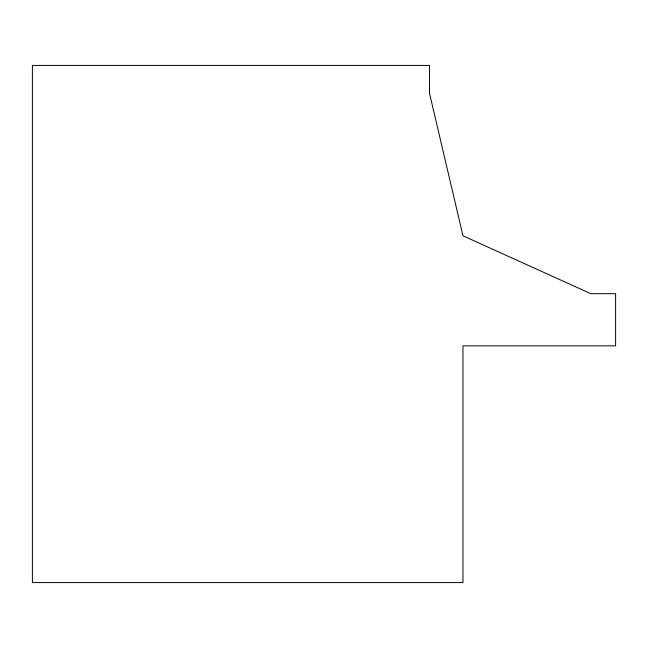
<?xml version="1.0" encoding="UTF-8"?>
<svg xmlns="http://www.w3.org/2000/svg" width="648" height="648" viewBox="0 0 648 648"><rect width="100%" height="100%" fill="white"/><g stroke="black" fill="none" stroke-linecap="round" stroke-linejoin="round"><path stroke-width="0.97" d="M429.503 65.432L32.4 65.432L32.4 582.568L462.964 582.568L462.964 345.854L615.6 345.854L615.6 293.674L590.814 293.674L462.964 235.807L429.503 93.239L429.503 65.432"/></g></svg>
